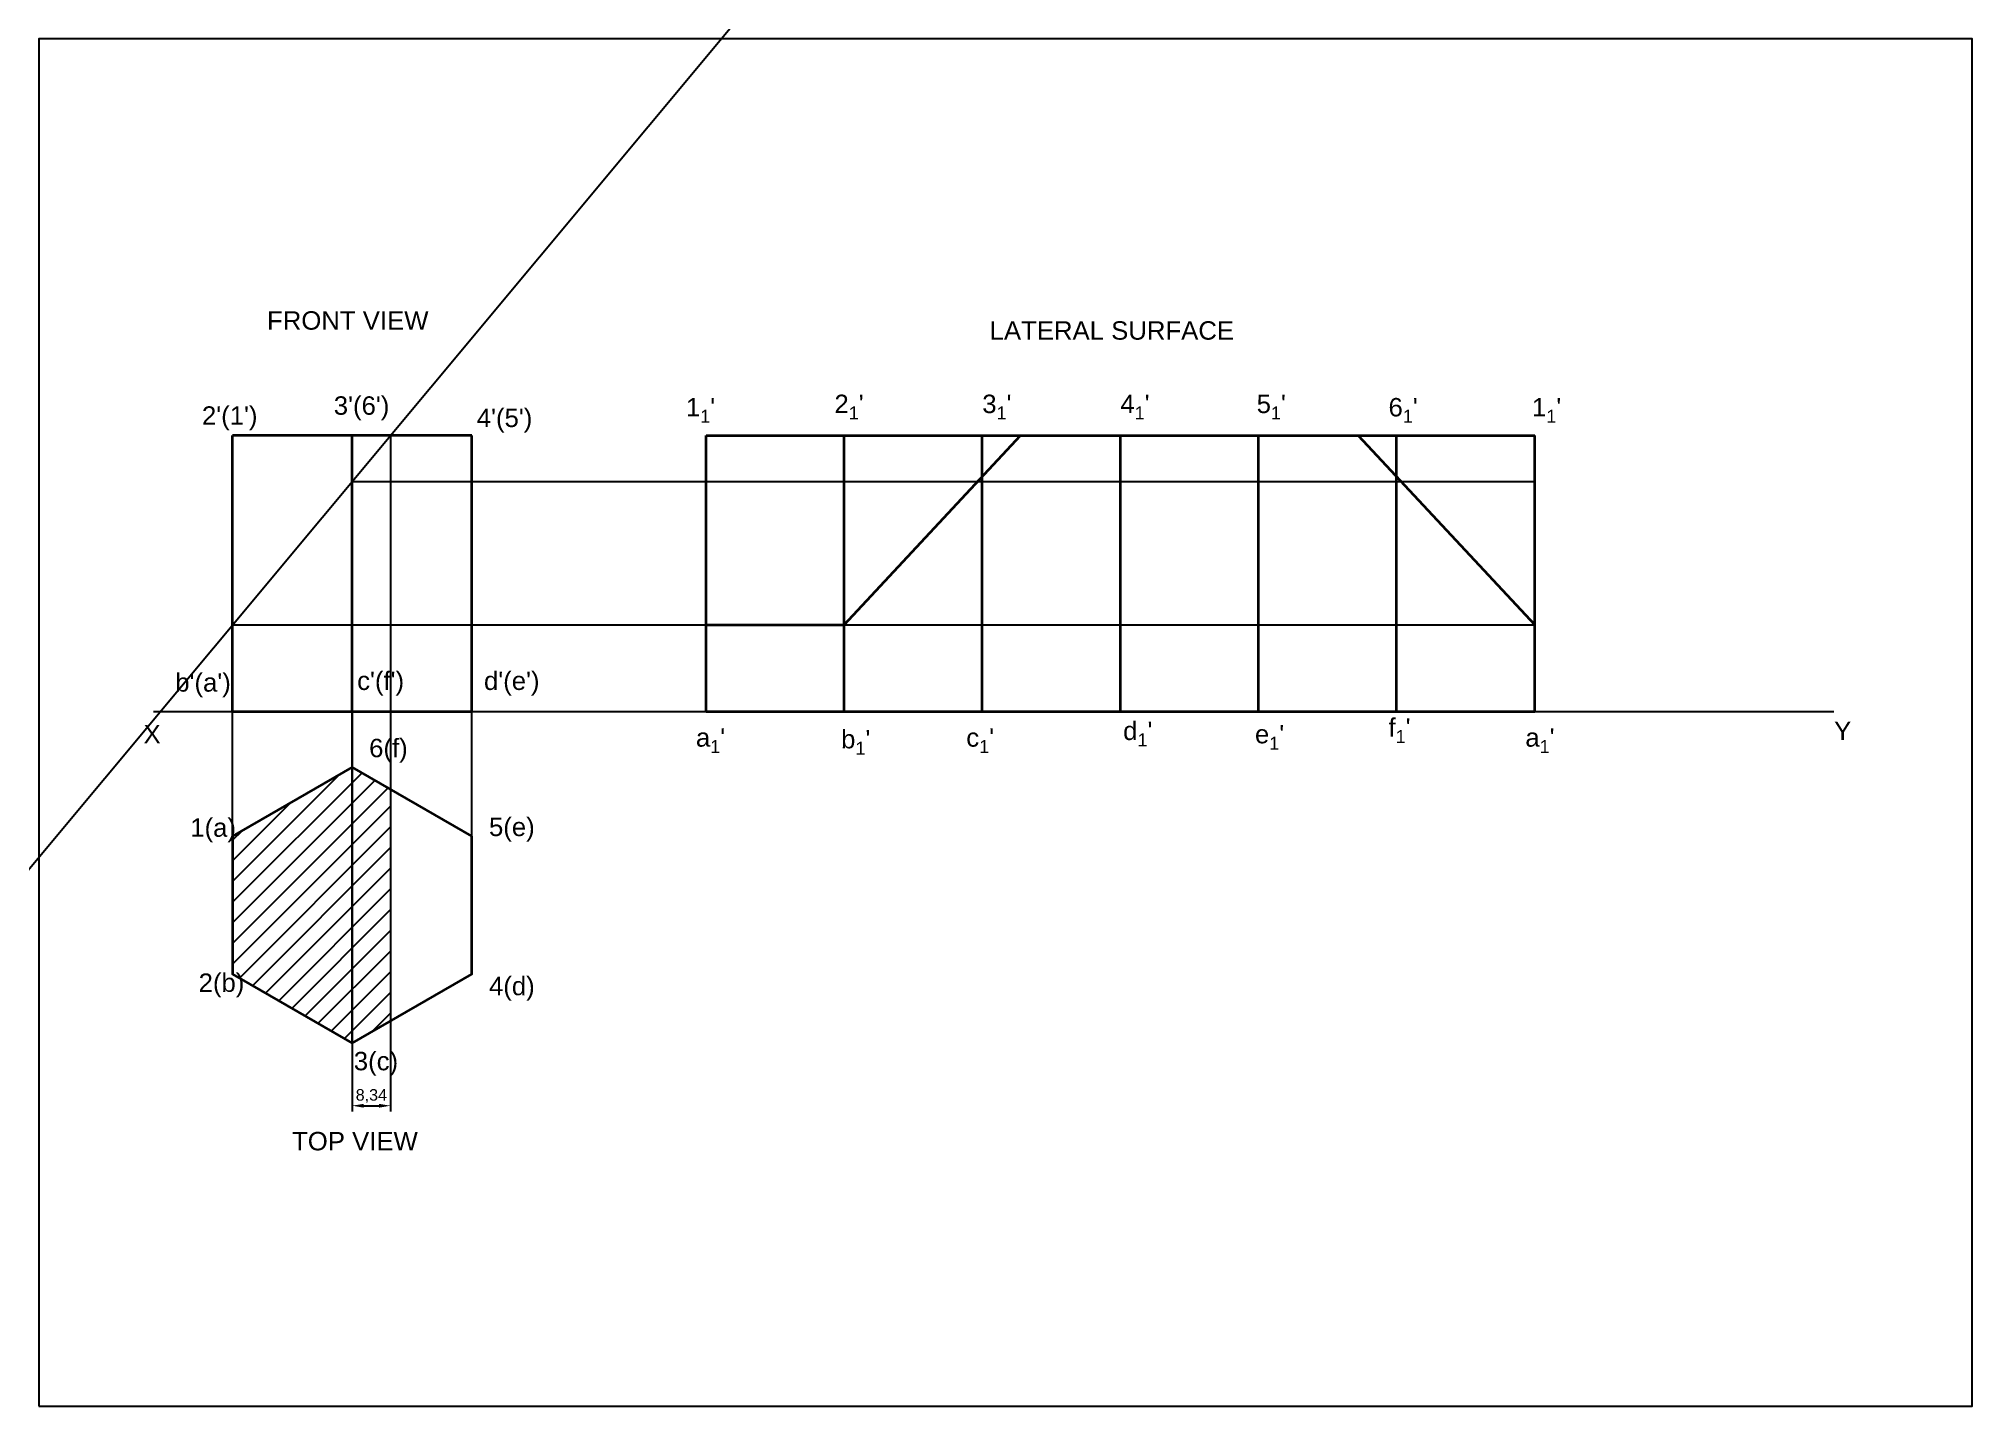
# Model space of a CAD drawing. Header units: millimetres. Extents: x 0 to 420, y 0 to 297.
import ezdxf

# ---------------------------------------------------------------- set-up
doc = ezdxf.new("R2010")
doc.units = ezdxf.units.MM
doc.styles.get("Standard").update_dxf_attribs({"font": 'arial.ttf'})
doc.dimstyles.new('ISO-25', dxfattribs={"dimtxt": 2.5, "dimasz": 2.5, "dimexe": 1.25, "dimexo": 0.625, "dimtad": 1, "dimtxsty": 'Standard', "dimcen": 2.5, "dimadec": 0, "dimazin": 0, "dimtfac": 1, "dimtmove": 0, "dimatfit": 3, "dimfxl": 1, "dimarcsym": 0})

# ---------------------------------------------------------------- blocks, each defined once
blk = doc.blocks.new('*D35')
at = {"color": 0, "lineweight": -2, "transparency": 16777216}
for p, q in [((68.09, 210.23), (68.09, 64.03)), ((76.42, 210.23), (76.42, 64.03)), ((70.59, 65.28), (73.92, 65.28))]:
    blk.add_line(p, q, dxfattribs=at)
at = {"color": 0, "transparency": 16777216}
for points in [[(70.59, 65.69), (70.59, 64.86), (68.09, 65.28)], [(73.92, 65.69), (73.92, 64.86), (76.42, 65.28)]]:
    blk.add_solid(points, dxfattribs=at)
at = {"layer": 'Defpoints', "color": 0, "transparency": 16777216}
for p in [(68.09, 210.85), (76.42, 210.85), (76.42, 65.28)]:
    blk.add_point(p, dxfattribs=at)
at = {"color": 0, "transparency": 16777216, "insert": (72.26, 67.4), "char_height": 2.5, "attachment_point": 5}
blk.add_mtext('8,34', dxfattribs=at)

msp = doc.modelspace()

# ---------------------------------------------------------------- hatches: boundary and pattern name
h = msp.add_hatch()
h.set_pattern_fill('ANSI31', color=256)
h.paths.add_polyline_path([(68.087, 138.835), (42.107, 123.835), (42.107, 93.835), (68.087, 78.835)])
h.paths.add_polyline_path([(76.425, 134.022), (68.087, 138.835), (68.087, 78.835), (76.425, 83.649)])
h.paths.add_polyline_path([(33.575, 87.747), (45.512, 87.747), (45.512, 95.989), (33.575, 95.989)], flags=9)

# ---------------------------------------------------------------- linework, layer by layer
at = {"color": 3, "lineweight": 35}
for p, q in [((42.107, 150.855), (42.107, 210.855)), ((94.068, 210.855), (42.107, 210.855)), ((68.087, 150.855), (68.087, 210.855)), ((94.068, 150.855), (94.068, 210.855)), ((42.107, 150.855), (94.068, 150.855))]:
    msp.add_line(p, q, dxfattribs=at)
for p, q in [((68.087, 210.855), (68.087, 200.855)), ((76.425, 210.855), (68.087, 210.855)), ((76.425, 210.855), (76.425, 83.649)), ((204.952, 210.855), (213.292, 210.855)), ((294.952, 210.855), (286.612, 210.855)), ((68.087, 200.855), (324.952, 200.855)), ((42.107, 169.693), (324.952, 169.693)), ((24.952, 150.855), (389.952, 150.855)), ((24.952, 150.855), (144.952, 150.855)), ((42.107, 123.835), (42.107, 150.855)), ((68.087, 78.835), (68.087, 150.855)), ((94.068, 123.835), (94.068, 150.855)), ((94.068, 150.855), (94.068, 150.855))]:
    msp.add_line(p, q)
at = {"color": 6, "lineweight": 35}
for p, q in [((144.952, 150.855), (144.952, 210.855)), ((144.952, 210.855), (324.952, 210.855)), ((174.952, 150.855), (174.952, 210.855)), ((204.952, 150.855), (204.952, 210.855)), ((234.952, 150.855), (234.952, 210.855)), ((264.952, 150.855), (264.952, 210.855)), ((294.952, 150.855), (294.952, 210.855)), ((324.952, 150.855), (324.952, 210.855)), ((144.952, 150.855), (324.952, 150.855))]:
    msp.add_line(p, q, dxfattribs=at)
at = {"color": 4, "lineweight": 35}
for p, q in [((174.952, 169.693), (213.292, 210.855)), ((213.292, 210.855), (286.612, 210.855)), ((286.612, 210.855), (324.952, 169.693)), ((144.952, 169.693), (174.952, 169.693))]:
    msp.add_line(p, q, dxfattribs=at)
msp.add_xline((68.087, 200.855), (0.6403762, 0.7680614))
msp.add_lwpolyline([(0, 0), (420, 0), (420, 297), (0, 297)], close=True)
at = {"color": 3, "lineweight": 35}
msp.add_lwpolyline([(94.068, 123.835), (68.087, 138.835), (42.107, 123.835), (42.107, 93.835), (68.087, 78.835), (94.068, 93.835)], close=True, dxfattribs=at)

# ---------------------------------------------------------------- texts
at = {"char_height": 4, "attachment_point": 1}
for s, width, heights, insert in [('FRONT VIEW', 50.38534, [11.462], (49.601, 237.806)), ('LATERAL SURFACE', 64.15974, [0], (206.556, 235.633)), ("3'(6')", 5.07395, [4], (64.1, 219.332)), ("\\A1;1{\\H0.7x;\\S^ 1;}'", 5.07395, [0], (140.584, 218.97)), ("\\A1;2{\\H0.7x;\\S^ 1;}'", 5.07395, [0], (172.845, 219.695)), ("\\A1;3{\\H0.7x;\\S^ 1;}'", 5.07395, [0], (204.952, 219.695)), ("\\A1;4{\\H0.7x;\\S^ 1;}'", 5.07395, [0], (234.952, 219.695)), ("\\A1;5{\\H0.7x;\\S^ 1;}'", 5.07395, [0], (264.554, 219.695)), ("\\A1;6{\\H0.7x;\\S^ 1;}'", 5.07395, [0], (293.19, 218.97)), ("\\A1;1{\\H0.7x;\\S^ 1;}'", 5.07395, [4], (324.364, 218.97)), ("2'(1')", 5.07395, [0], (35.464, 217.159)), ("4'(5')", 5.07395, [0], (95.156, 216.666)), ("c'(f')", 5.07395, [0], (69.175, 159.564)), ("d'(e')", 5.07395, [0], (96.724, 159.564)), ("b'(a')", 5.07395, [0], (29.664, 159.201)), ('X', 5.07395, [0], (22.777, 147.972)), ("\\A1;a{\\H0.7x;\\S^ 1;}'", 5.07395, [4.065], (142.759, 147.248)), ("\\A1;b{\\H0.7x;\\S^ 1;}'", 5.07395, [0], (174.295, 146.885)), ("\\A1;c{\\H0.7x;\\S^ 1;}'", 5.07395, [0], (201.482, 147.248)), ("\\A1;d{\\H0.7x;\\S^ 1;}'", 5.07395, [0], (235.555, 148.697)), ("\\A1;e{\\H0.7x;\\S^ 1;}'", 5.07395, [0], (264.191, 147.972)), ("\\A1;f{\\H0.7x;\\S^ 1;}'", 5.07395, [0], (293.19, 149.421)), ("\\A1;a{\\H0.7x;\\S^ 1;}'", 5.07395, [0], (322.914, 147.248)), ('Y', 5.07395, [0], (389.974, 148.697)), ('6(f)', 5.07395, [0], (71.775, 144.965)), ('1(a)', 5.07395, [4], (32.926, 127.687)), ('5(e)', 5.07395, [0], (97.811, 127.835)), ('2(b)', 5.07395, [0], (34.739, 93.999)), ('4(d)', 5.07395, [0], (97.811, 93.275)), ('3(c)', 5.07395, [0], (68.45, 76.974)), ('TOP VIEW', 44.58558, [0], (55.038, 59.587))]:
    msp.add_mtext_dynamic_manual_height_columns(s, width=width, gutter_width=12.5, heights=heights, dxfattribs=dict(at, insert=insert))

# ---------------------------------------------------------------- dimensions: what is measured, and where the dimension line sits
dim = msp.add_linear_dim(base=(76.425, 65.277), p1=(68.087, 210.855), p2=(76.425, 210.855), dimstyle='ISO-25')
dim.commit()
dim.dimension.update_dxf_attribs({"geometry": '*D35', "text_midpoint": (72.256, 67.405)})

doc.saveas('drawing.dxf')
